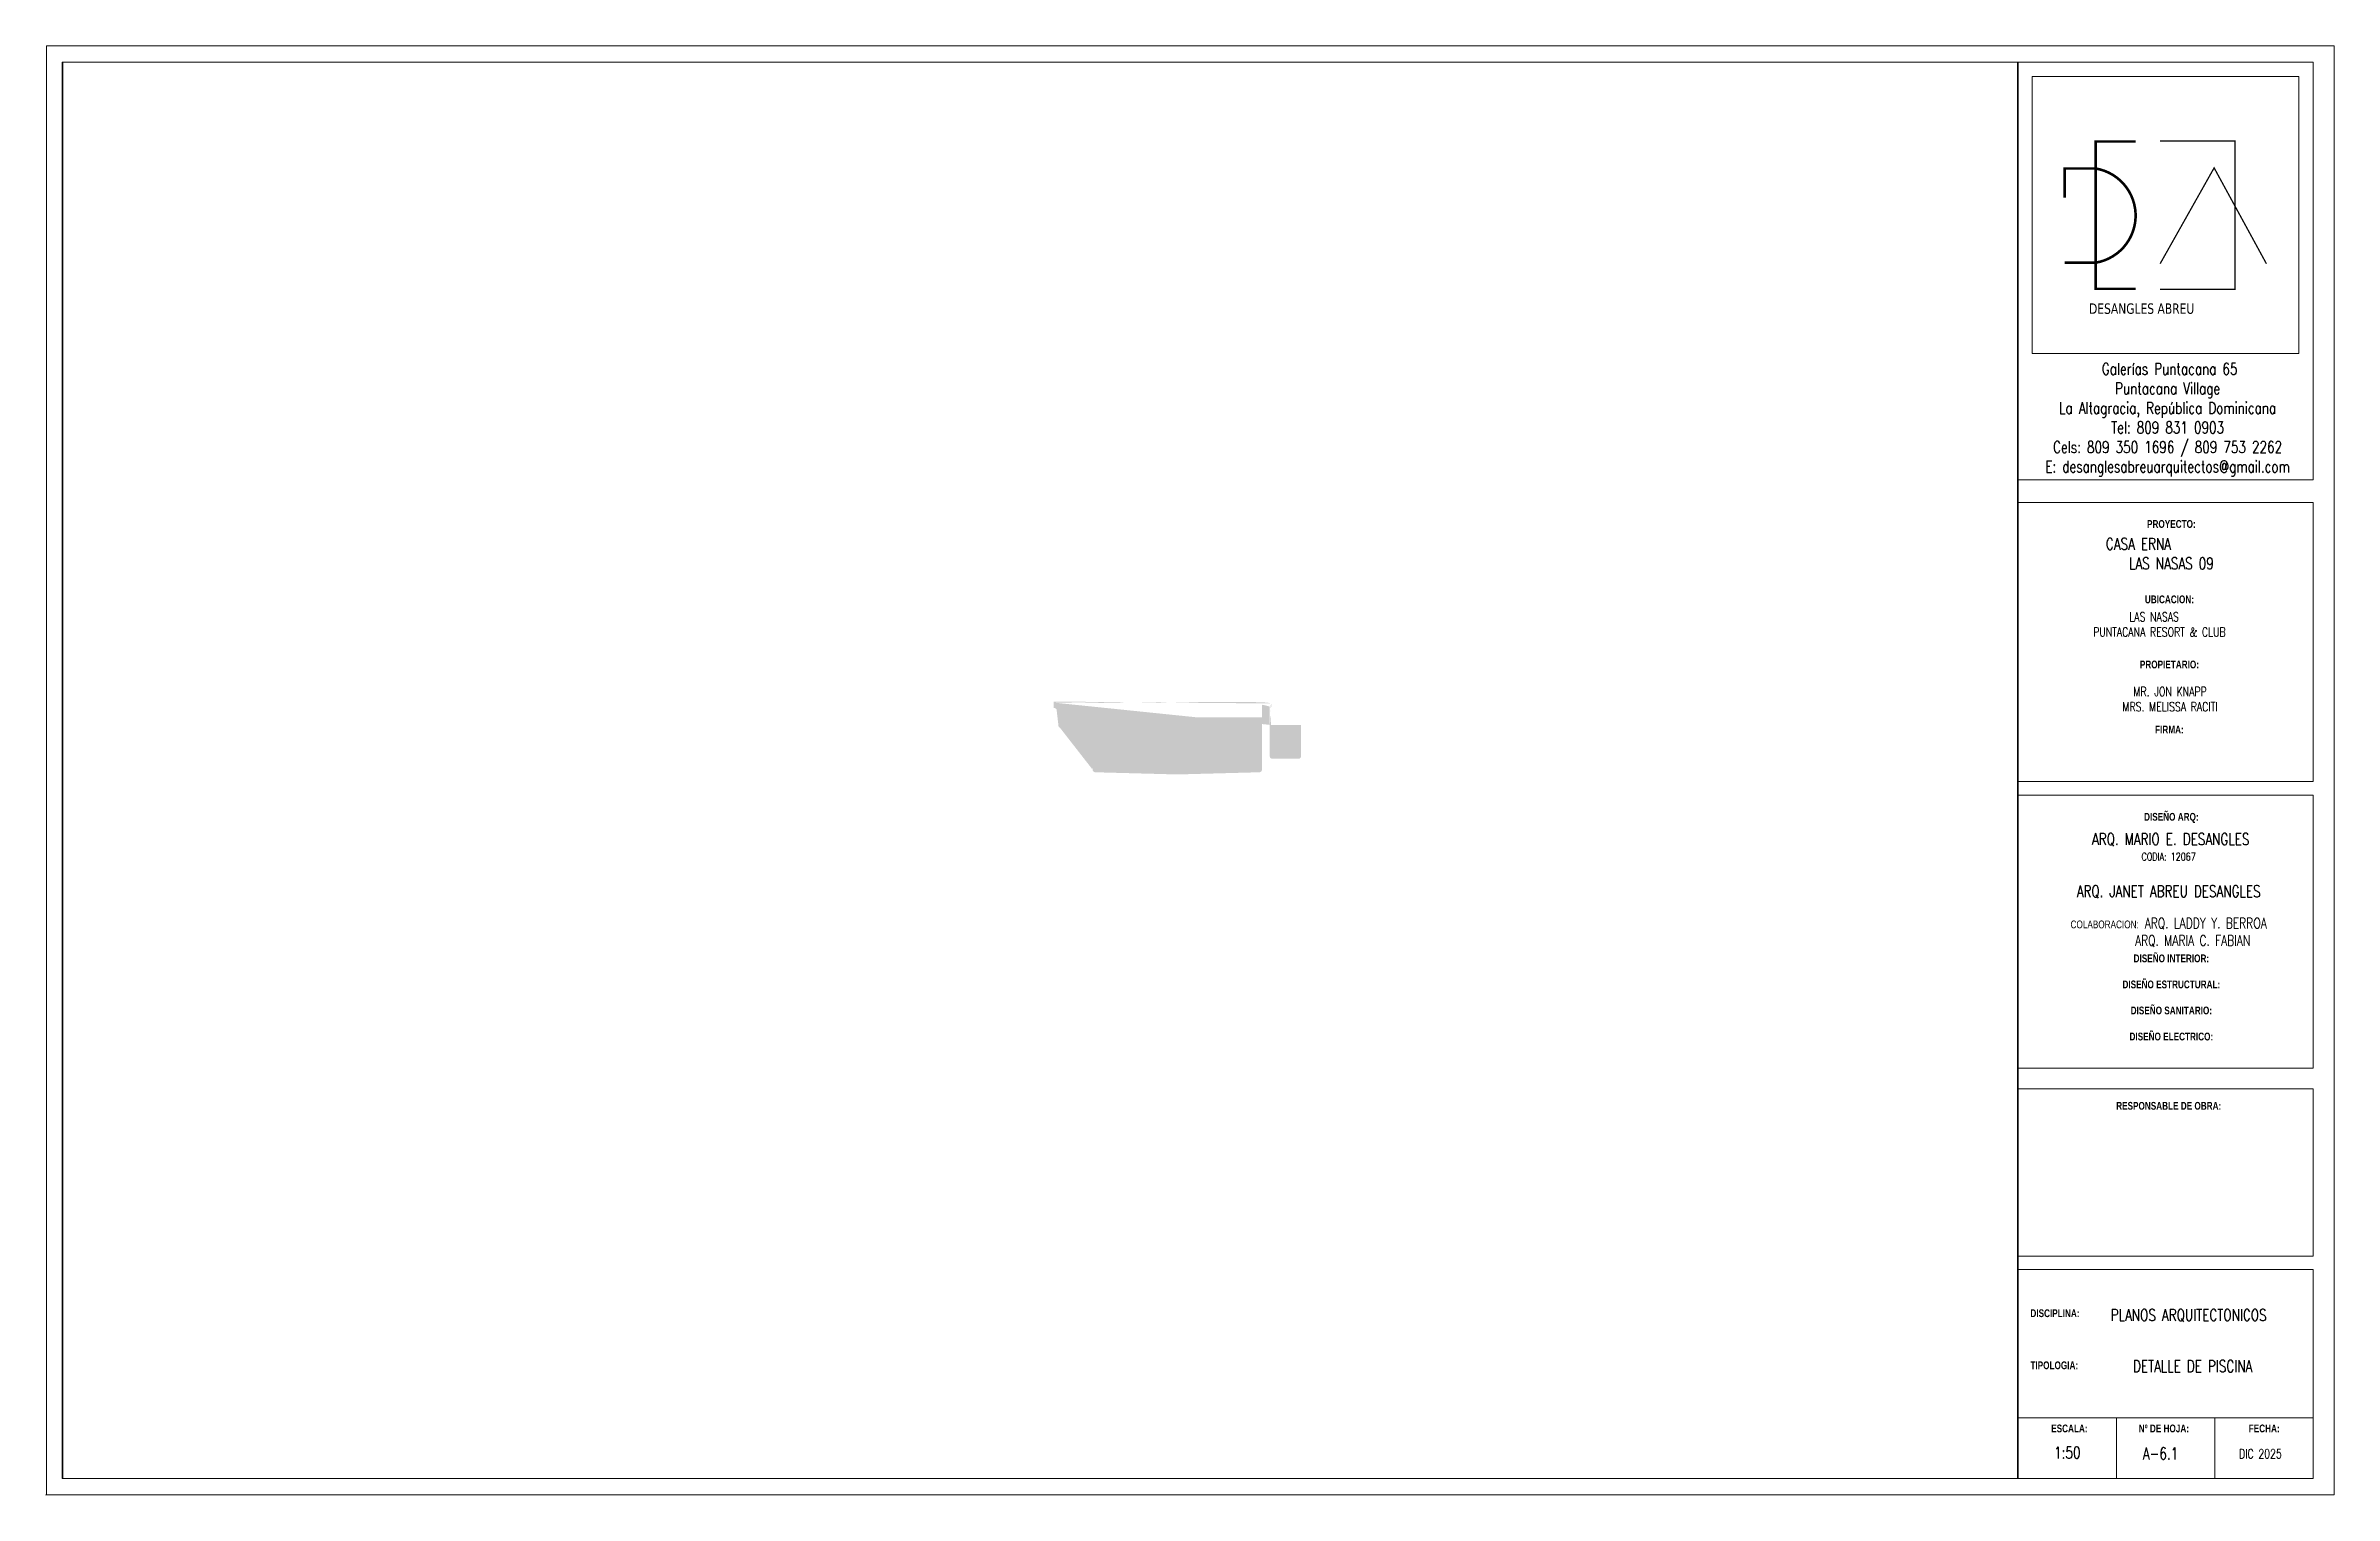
# Paper-space layout 'A-6.1' of a CAD drawing. Header units: metres. Extents: x 0.019 to 0.897, y 0.02 to 0.576.
# The model-space entities are those that its viewports show. They can reach past a viewport. Long polylines and large blocks are cut down to what shows.
import ezdxf

# ---------------------------------------------------------------- set-up
doc = ezdxf.new("R2010")
doc.units = ezdxf.units.M
doc.linetypes.add('0', pattern=[0])
doc.layers.get('0').update_dxf_attribs({"color": 250, "linetype": '0', "lineweight": 20})
doc.layers.get('Defpoints').update_dxf_attribs({"color": 6})
doc.layers.add('piscina', color=131, linetype='Continuous', lineweight=0)
doc.styles.add('Arch-Dim', font='romans.shx', dxfattribs={"width": 0.75})

# ---------------------------------------------------------------- blocks, each defined once
blk = doc.blocks.new('XREF-TJ-Tecne2-24X36')
at = {"lineweight": 13}
for p, q in [((0.88335, 0.05683), (0.77012, 0.05683)), ((0.80786, 0.03354), (0.80786, 0.05683)), ((0.84561, 0.03354), (0.84561, 0.05683)), ((0.01287, 0.02707), (0.01287, 0.02719)), ((0.01287, 0.02719), (0.01313, 0.02719))]:
    blk.add_line(p, q, dxfattribs=at)
for points in [[(0.89143, 0.58374), (0.01313, 0.58374), (0.01313, 0.02719), (0.89143, 0.02719)], [(0.77012, 0.57739), (0.88338, 0.57739), (0.88338, 0.41697), (0.77012, 0.41697)], [(0.77543, 0.57191), (0.8779, 0.57191), (0.8779, 0.46558), (0.77543, 0.46558)], [(0.88338, 0.40839), (0.77012, 0.40839), (0.77012, 0.30112), (0.88338, 0.30112)], [(0.77012, 0.29594), (0.88335, 0.29594), (0.88335, 0.19103), (0.77012, 0.19103)], [(0.77012, 0.1831), (0.88335, 0.1831), (0.88335, 0.11893), (0.77012, 0.11893)]]:
    blk.add_lwpolyline(points, close=True)
for points, const_width in [([(0.81521, 0.54696), (0.79987, 0.54696), (0.79987, 0.49039), (0.81521, 0.49039)], 0.001), ([(0.82455, 0.54714), (0.85338, 0.54714), (0.85338, 0.49021), (0.82455, 0.49021)], 0.0005), ([(0.78797, 0.50043), (0.79987, 0.50043), (0.79987, 0.53659), (0.78797, 0.53659), (0.78797, 0.52543)], 0.001), ([(0.8246, 0.50004), (0.84532, 0.53684), (0.86539, 0.50003)], 0.0005)]:
    blk.add_lwpolyline(points, dxfattribs=dict(const_width=const_width))
at = {"const_width": 0.001}
blk.add_lwpolyline([(0.79987, 0.53659, -0.846806), (0.79987, 0.50043, -1.311035)], format="xyb", dxfattribs=at)
blk.add_lwpolyline([(0.85644, 0.11374), (0.88335, 0.11374), (0.88335, 0.03354), (0.77012, 0.03354), (0.77012, 0.11374), (0.88335, 0.11374)])
at = {"layer": 'Defpoints', "color": 255, "lineweight": 13}
blk.add_lwpolyline([(0.01948, 0.57739), (0.77012, 0.57739), (0.77012, 0.03354), (0.01948, 0.03354)], close=True, dxfattribs=at)
at = {"style": 'Arch-Dim'}
for s, insert, char_height, width, attachment_point in [('\\pxsm2,qd;{\\H1.25x; \\fVerdana|b0|i0|c0|p34;\\H1.3072x;DESANGLES ABREU}', (0.79573, 0.48479), 0.0024479, 0.057903, 1), ('\\pxqc;{\\H1.25x; \\H1.4706x;Galerías Puntacana 65  \\PPuntacana Village\\PLa Altagracia, República Dominicana  \\PTel: 809 831 0903\\PCels: 809 350 1696 / 809 753 2262\\PE: desanglesabreuarquitectos@gmail.com}', (0.77012, 0.46188), 0.0024479, 0.1146695, 1), ('\\pxqc;{\\fArial|b1|i0|c0|p34;PROYECTO:}', (0.8289, 0.40006), 0.003, 0.0660399, 5), ('{\\H1.25x;              \\H1.47065x;CASA ERNA\\P\\pxqc;LAS NASAS 09}', (0.78171, 0.39469), 0.0024479, 0.0944146, 1), ('\\pxqc;{\\fArial|b1|i0|c0|p34;UBICACION:\\P\\P\\P\\P\\PPROPIETARIO:\\P\\P\\P\\P\\PFIRMA:}', (0.82816, 0.34612), 0.003, 0.0660399, 5), ('      {\\H0.77778x;LAS NASAS\\PPUNTACANA RESORT & CLUB}', (0.79889, 0.36617), 0.0045, 0.0944146, 1), ('\\pxi-3,l6.3162,qc,t6.3162;MR. JON KNAPP  \\PMRS. MELISSA RACITI', (0.74997, 0.33747), 0.0035, 0.1452831, 1), ('\\pxqc;{\\fArial|b1|i0|c0|p34;DISEÑO ARQ:}', (0.8289, 0.28718), 0.003, 0.0660399, 5), ('\\pxqc;{\\H1.25x; \\H1.4706x;ARQ. MARIO E. DESANGLES\\H0.55557x;\\P\\H1.2x;CODIA: 12067\\P\\H1.49995x;\\PARQ. JANET ABREU DESANGLES\\P\\H0.66669x;\\P\\fArial|b0|i0|c0|p34;COLABORACION:\\Fromans|c0;\\H1.5x; \\H0.88892x;ARQ. LADDY Y. BERROA\\P         ARQ. MARIA C. FABIAN\\P           \\P          }', (0.78065, 0.28129), 0.0024479, 0.0944146, 1), ('\\pxqc;{\\fArial|b1|i0|c0|p34;\\PDISEÑO INTERIOR:   \\Fromans|c0;\\H1.83825x;\\P\\fArial|b1|i0|c0|p34;\\H0.544x;\\PDISEÑO ESTRUCTURAL:\\P\\pq*;\\P\\pqc;DISEÑO SANITARIO:\\P\\PDISEÑO ELECTRICO:}', (0.8289, 0.22072), 0.003, 0.0868059, 5), ('\\pxqc;{\\fArial|b1|i0|c0|p34;RESPONSABLE DE OBRA:}', (0.82789, 0.1766), 0.003, 0.0660399, 5), ('\\pxql;{\\fArial|b1|i0|c0|p34;DISCIPLINA:\\P\\P\\P\\PTIPOLOGIA:}', (0.80781, 0.08695), 0.003, 0.0660399, 5), ('\\pxqc;{\\H1.25x; \\H1.4706x;PLANOS ARQUITECTONICOS}', (0.78755, 0.09855), 0.0024479, 0.0944146, 1), ('\\pxqc;{\\fArial|b1|i0|c0|p34;ESCALA:}', (0.78976, 0.0527), 0.003, 0.0660399, 5), ('\\pxqc;{\\fArial|b1|i0|c0|p34;Nº DE HOJA:}', (0.82603, 0.0527), 0.003, 0.0660399, 5), ('\\pxqc;{\\fArial|b1|i0|c0|p34;FECHA:}', (0.86455, 0.0527), 0.003, 0.0660399, 5), ('{\\H1.45833x;DIC 2025}', (0.85488, 0.04474), 0.0024, 0.0944146, 1)]:
    blk.add_mtext(s, dxfattribs=dict(at, insert=insert, char_height=char_height, width=width, attachment_point=attachment_point))

msp = doc.modelspace()

# ---------------------------------------------------------------- hatches: boundary and pattern name
at = {"true_color": 0xadddf7}
h = msp.add_hatch(color=141, dxfattribs=at)
h.dxf.hatch_style = 1
edge = h.paths.add_edge_path()
edge.add_spline(control_points=[(297.71, -9.402), (297.789, -9.404), (297.922, -9.408), (298.183, -9.391), (298.621, -9.418), (299.121, -9.389), (299.578, -9.406), (299.907, -9.41), (300.178, -9.39), (301.365, -9.389), (301.843, -9.396), (301.882, -9.419)], knot_values=[0, 0, 0, 0, 0.163669, 0.397998, 0.781695, 1.478456, 1.897525, 2.155049, 2.466019, 2.709884, 2.900796, 2.900796, 2.900796, 2.900796], degree=3, periodic=0)
edge.add_line((297.71, -9.382), (297.71, -9.507))
edge.add_line((297.71, -9.507), (297.742, -9.507))
edge.add_arc((297.742, -9.532), 0.025, 6.7585, 90)
edge.add_line((297.767, -9.529), (297.806, -9.862))
edge.add_arc((297.83, -9.857), 0.025, 191.3099, 270)
edge.add_line((298.185, -9.882), (297.83, -9.882))
edge.add_arc((298.235, -10.308), 0.025, 180, 270)
edge.add_line((298.21, -9.907), (298.21, -10.308))
edge.add_arc((298.185, -9.907), 0.025, 0, 90)
edge.add_arc((298.435, -10.358), 0.025, 0, 90)
edge.add_line((298.435, -10.333), (298.235, -10.333))
edge.add_line((298.46, -10.358), (298.46, -10.69))
edge.add_line((298.509, -10.74), (300.085, -10.782))
edge.add_arc((298.51, -10.69), 0.05, 180, 268.8213)
edge.add_line((301.661, -10.74), (300.085, -10.782))
edge.add_arc((301.66, -10.69), 0.05, 271.1787, 360)
edge.add_line((301.71, -9.454), (301.71, -10.69))
edge.add_arc((301.72, -9.454), 0.01, 80.5878, 180)
edge.add_line((301.722, -9.444), (301.839, -9.472))
edge.add_arc((301.835, -9.496), 0.025, 0, 80.5878)
edge.add_line((301.86, -9.496), (301.86, -9.982))
edge.add_line((301.86, -9.932), (301.86, -10.432))
edge.add_arc((301.91, -10.432), 0.05, 180, 270)
edge.add_line((302.41, -10.482), (301.91, -10.482))
edge.add_arc((302.41, -10.432), 0.05, 270, 360)
edge.add_line((302.46, -9.832), (302.46, -10.432))
edge.add_line((302.46, -9.832), (301.86, -9.832))
edge.add_spline(control_points=[(301.882, -9.419), (301.887, -9.429), (301.897, -9.452), (301.888, -9.481), (301.88, -9.504), (301.876, -9.52), (301.869, -9.63), (301.877, -9.734), (301.885, -9.832)], knot_values=[0, 0, 0, 0, 0.034208, 0.071406, 0.086481, 0.107097, 0.121658, 0.417242, 0.417242, 0.417242, 0.417242], degree=3, periodic=0)
at = {"layer": 'piscina', "transparency": 33554534}
h = msp.add_hatch(color=256, dxfattribs=at)
h.dxf.hatch_style = 1
h.set_gradient(color1=(204, 224, 239), color2=(122, 175, 223), name='CURVED')
edge = h.paths.add_edge_path()
edge.add_line((301.71, -9.682), (298.16, -9.682))
edge.add_line((298.11, -9.557), (298.11, -9.633))
edge.add_arc((298.16, -9.632), 0.05, 180, 270)
edge.add_arc((298.06, -9.557), 0.05, 360, 450)
edge.add_line((298.06, -9.507), (297.735, -9.507))
edge.add_arc((297.742, -9.532), 0.025, 6.7585, 90)
edge.add_line((297.767, -9.529), (297.806, -9.862))
edge.add_arc((297.83, -9.857), 0.025, 191.3099, 270)
edge.add_arc((298.185, -9.907), 0.025, 0, 90)
edge.add_line((298.185, -9.882), (297.83, -9.882))
edge.add_arc((298.51, -10.69), 0.05, 180, 268.8213)
edge.add_arc((298.435, -10.358), 0.025, 0, 90)
edge.add_line((298.435, -10.333), (298.235, -10.333))
edge.add_arc((298.235, -10.308), 0.025, 180, 270)
edge.add_line((298.46, -10.358), (298.46, -10.69))
edge.add_line((298.21, -9.907), (298.21, -10.308))
edge.add_line((298.509, -10.74), (300.085, -10.782))
edge.add_line((301.661, -10.74), (300.085, -10.782))
edge.add_arc((301.66, -10.69), 0.05, 271.1787, 360)
edge.add_line((301.71, -9.454), (301.71, -10.69))

psp = doc.layouts.new('A-6.1')

# ---------------------------------------------------------------- block references
at = {"lineweight": 13}
psp.add_blockref('XREF-TJ-Tecne2-24X36', (0.00588, -0.00736), dxfattribs=at)

# ---------------------------------------------------------------- texts
at = {"attachment_point": 1, "style": 'Arch-Dim'}
for s, insert, char_height, width in [('\\pxqc;{\\H1.25x; }', (0.75859, 0.36079), 0.0024479, 0.1131964), ('\\pxqc;DETALLE DE PISCINA', (0.8049, 0.07153), 0.0045, 0.0761002), ('1:50', (0.78978, 0.03833), 0.0045, 0.103134), ('A-6.1', (0.82382, 0.03799), 0.0045, 0.103134)]:
    psp.add_mtext(s, dxfattribs=dict(at, insert=insert, char_height=char_height, width=width))

# ---------------------------------------------------------------- viewports
at = {"layer": 'Defpoints', "lineweight": 13}
psp.add_viewport(center=(0.40037, 0.2981), size=(0.75064, 0.5438534), view_center_point=(297.44583, -10.70311), view_height=27.1926709, dxfattribs=at)

doc.saveas('drawing.dxf')
